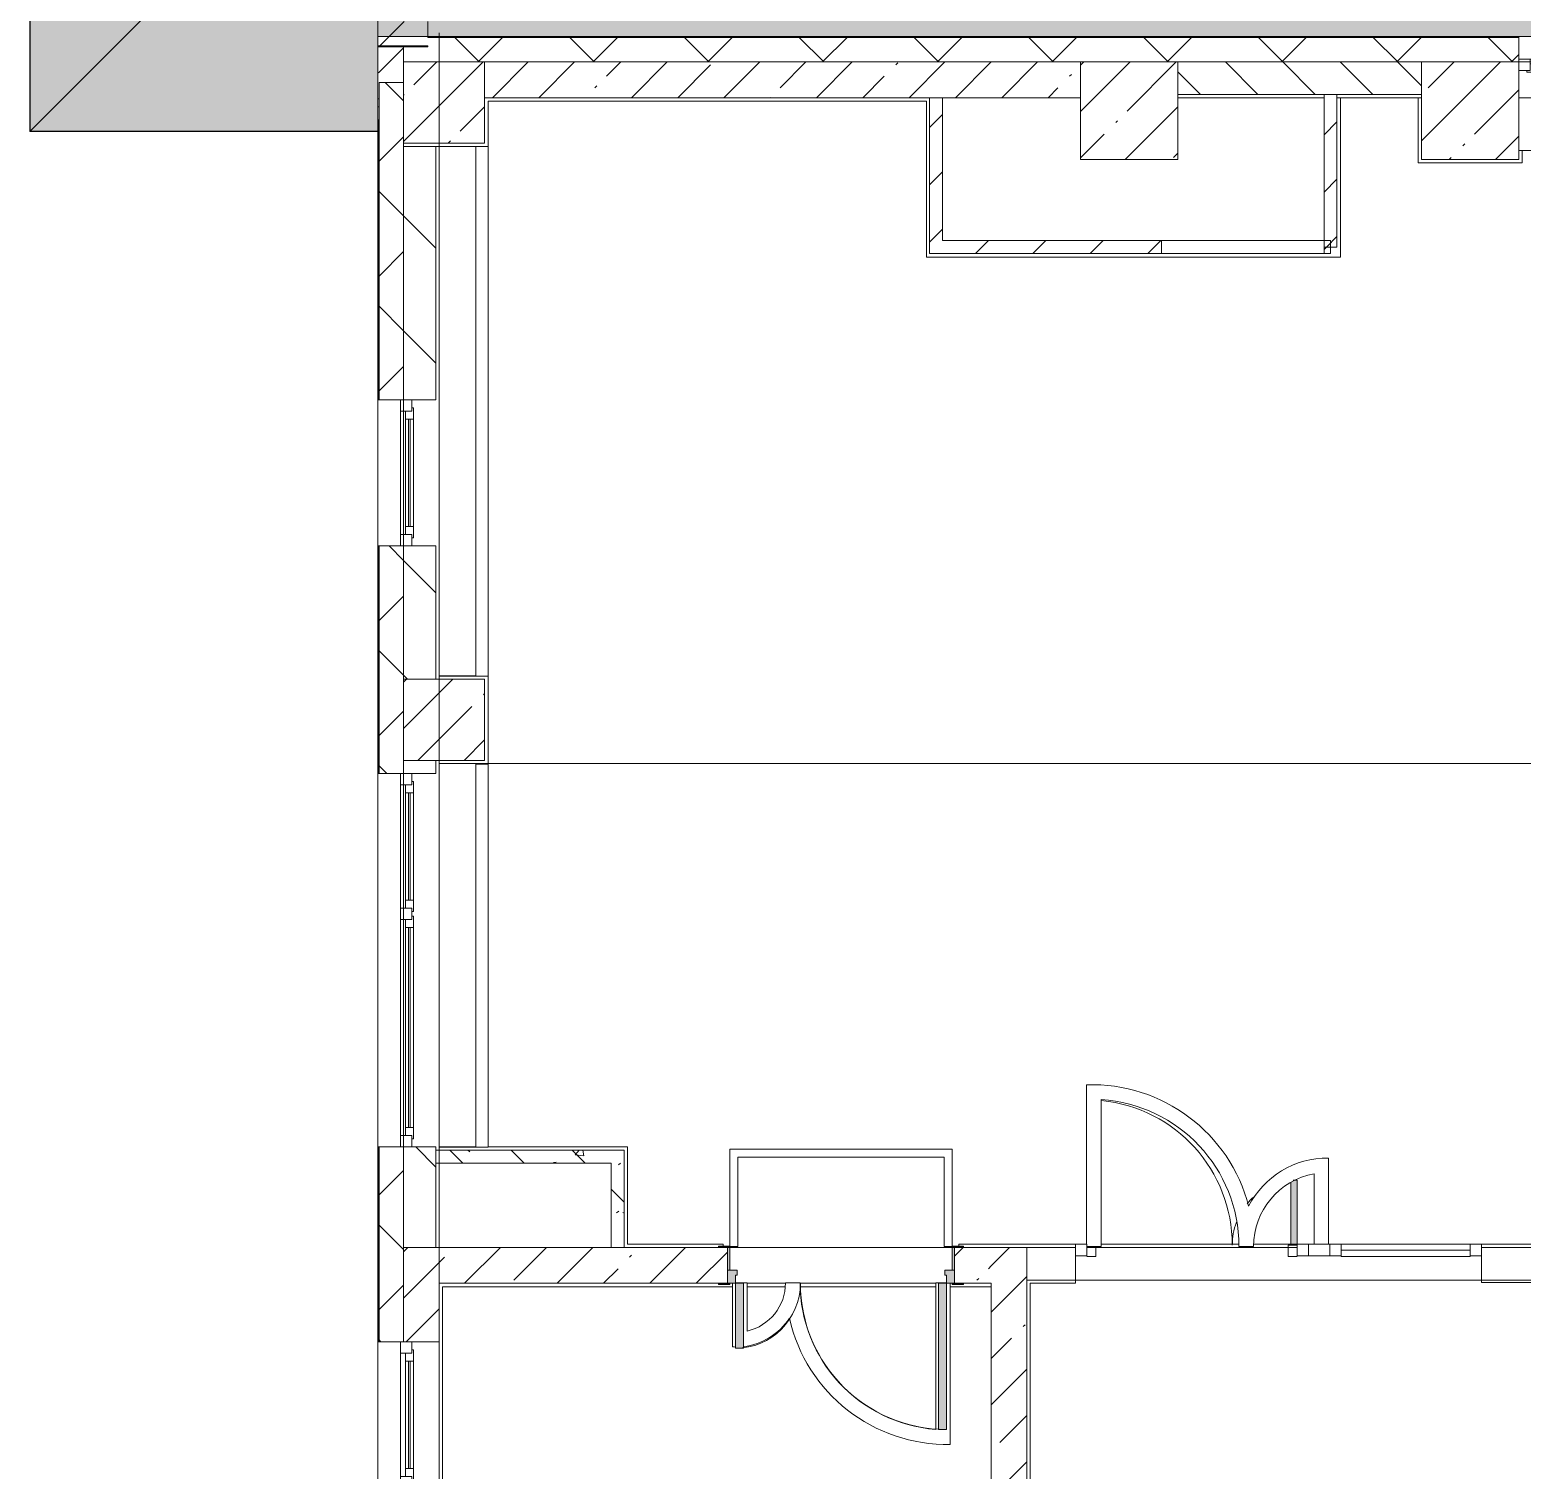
# Model space of a CAD drawing. Header units: millimetres. Extents: x 81469 to 279813, y -8553 to 29000.
# Drawn here: x 150392 to 159583, y 6530 to 15398 of the extents above; entities that cross this region are included whole.
import ezdxf

# ---------------------------------------------------------------- set-up
doc = ezdxf.new("R2010")
doc.units = ezdxf.units.MM
for name, color, linetype, lineweight in [('A-DETL-19', 7, 'Continuous', 5), ('A-GENM-1', 7, 'Continuous', 5), ('A-GLAZ-3', 7, 'Continuous', 5), ('A-GLAZ-CURT-2', 7, 'Continuous', 5), ('A-GLAZ-CWMG-2', 7, 'Continuous', 5), ('A-WALL', 7, 'Continuous', 9), ('A-WALL-4', 7, 'Continuous', 5), ('I-WALL-21', 7, 'Continuous', 5), ('S-COLS-1', 7, 'Continuous', 5), ('Оси', 7, 'Continuous', 9)]:
    doc.layers.add(name, color=color, linetype=linetype, lineweight=lineweight)
doc.layers.add('A-DETL-GENF-1', color=7, linetype='Continuous', lineweight=9, true_color=0xc0c0c0, transparency=0.4)
for name, color, linetype, lineweight, true_color in [('A-DETL-GENF-2', 7, 'Continuous', 5, 0xaaaaaa), ('A-DOOR-4', 7, 'Continuous', 5, 0xe2e2e2), ('A-DOOR-5', 7, 'Continuous', 5, 0xaaaaaa), ('A-DOOR-FRAM-2', 7, 'Continuous', 5, 0xe2e2e2), ('A-DOOR-FRAM-4', 7, 'Continuous', 5, 0xaaaaaa), ('A-FLOR-2', 7, 'Continuous', 5, 0xaaaaaa), ('A-GENM-2', 7, 'Continuous', 5, 0x737373), ('A-WALL-5', 7, 'Continuous', 5, 0x737373), ('I-WALL-22', 7, 'Continuous', 5, 0x737373), ('I-WALL-23', 7, 'Continuous', 5, 0x787878)]:
    doc.layers.add(name, color=color, linetype=linetype, lineweight=lineweight, true_color=true_color)
pattern_1 = [(135, (152802.76, 0), (-353.553, -353.553), [])]
pattern_2 = [(45, (152802.76, 0), (-353.5534, 353.5534), []), (135, (152802.76, 0), (-353.5534, -353.5534), [])]
pattern_3 = [(45, (152802.76, 0), (-285.123, 285.123), []), (45, (153087.9, 0), (-285.123, 285.123), [504.031, -100.806, 16.764, -84.042])]
pattern_4 = [(135, (152802.76, 0), (-377.17, -377.17), [533.4, -88.9, 17.78, -88.9]), (135, (152802.76, 376.94), (-377.17, -377.17), []), (50, (152802.76, 0), (637.645, -55.787), [66.675, -733.425]), (355, (152802.76, 0), (-123.35, 668.7), [53.34, -586.74]), (100.451, (152855.9, -4.65), (514.3, 612.91), [56.665, -623.315]), (46.184, (152802.8, 177.8), (948.78, -147.15), [100.01, -1100.14]), (96.636, (152881.8, 165.5), (830.91, 866), [85, -934.97]), (351.184, (152802.8, 177.8), (830.92, 865.99), [80.01, -880.11]), (21, (152891.66, 133.35), (530.65, -357.928), [66.675, -733.425]), (326, (152891.66, 133.35), (216.31, 644.66), [53.34, -586.74]), (71.451, (152935.9, 103.5), (746.96, 286.724), [56.665, -623.315]), (37.5, (152802.76, 0), (10.8105, 295.9426), [16.764, -562.864, 16.764, -578.866, -588.962]), (37.5, (152802.76, 0), (10.8105, 295.9426), [-1175.258, 16.764, -572.198]), (7.5, (152802.76, 0), (233.869, 350.632), [16.764, -322.834, 16.764, -549.529, -224.472]), (7.5, (152802.76, 0), (233.869, 350.632), [-905.89, 16.764, -207.708]), (327.5, (152604.51, 0), (474.568, -20.051), [16.764, -205.486, 16.764, -676.656, -920.115]), (327.5, (152604.51, 0), (474.568, -20.051), [-915.67, 16.764, -903.35]), (317.5, (152515.6, 0), (518.452, 88.993), [16.764, -272.16, 16.764, -443.738, -653.415]), (317.5, (152515.6, 0), (518.452, 88.993), [-749.427, 16.764, -636.65])]
pattern_5 = [(45, (152802.76, 0), (-176.7767, 176.7767), [])]

# ---------------------------------------------------------------- blocks, each defined once
blk = doc.blocks.new('парапет1 - парапет-18629556-3_4_3_птичка')
at = {"layer": 'A-GENM-1'}
for p, q in [((-2411.1, 14772.9), (-2411.1, 27400.1)), ((-268, 14772.9), (-2411.1, 14772.9))]:
    blk.add_line(p, q, dxfattribs=at)
at = {"layer": 'A-GENM-2'}
for p, q in [((-2409.1, 14774.9), (-1701.8, 15482.2)), ((-268, 15482.2), (-268, 14774.9))]:
    blk.add_line(p, q, dxfattribs=at)
blk = doc.blocks.new('BSC_Колонна _Прямоугольная - 500х500-V122-3_4_3_птичка')
at = {"layer": 'S-COLS-1'}
h = blk.add_hatch(dxfattribs=at)
h.set_pattern_fill('FP_83', color=256, style=0, pattern_type=2)
h.set_pattern_definition([(45, (-140, -14950), (-285.123, 285.123), []), (45, (145.12, -14950), (-285.123, 285.123), [504.031, -100.806, 16.764, -84.042])])
h.paths.add_polyline_path([(-250, -250), (250, -250), (250, 250), (-250, 250)])
for p, q in [((250, 250), (-250, 250)), ((-250, 250), (-250, -250)), ((250, -250), (250, 250)), ((-250, -250), (250, -250))]:
    blk.add_line(p, q, dxfattribs=at)
blk = doc.blocks.new('120_Окно_СКБ_1Ст - 120_Окно_СКБ_1Ст 900х2500_h_-20664874-3_4_3_птичка')
at = {"layer": 'A-GLAZ-3'}
for p, q in [((-450, -127), (-450, -57)), ((-450, -57), (-380, -57)), ((450, -57), (-450, -57)), ((-380, -57), (-380, -127)), ((380, -87), (-380, -87)), ((-380, -87), (-380, -127)), ((-330, -137), (-330, -87)), ((330, -137), (330, -87)), ((380, -127), (380, -57)), ((380, -57), (450, -57)), ((380, -127), (380, -87)), ((450, -57), (450, -127)), ((-380, -127), (-450, -127)), ((-450, -127), (-400, -127)), ((-380, -127), (-400, -127)), ((-400, -127), (-400, -137)), ((-400, -137), (400, -137)), ((400, -137), (-400, -137)), ((-330, -107), (330, -107)), ((330, -117), (-330, -117)), ((450, -127), (380, -127)), ((400, -127), (380, -127)), ((400, -127), (450, -127)), ((400, -137), (400, -127))]:
    blk.add_line(p, q, dxfattribs=at)
blk = doc.blocks.new('120_Окно_СКБ_2Ст - 120_Окно_СКБ_2Ст 2100х2400 _мал створка справа_-22446225-3_4_3_птичка')
at = {"layer": 'A-GLAZ-3'}
for p, q in [((-1050, -127), (-1050, -57)), ((-1050, -57), (-980, -57)), ((1050, -57), (-1050, -57)), ((-980, -57), (-980, -127)), ((150, -87), (-980, -87)), ((-980, -87), (-980, -127)), ((-930, -137), (-930, -87)), ((100, -137), (100, -87)), ((150, -127), (150, -57)), ((150, -57), (220, -57)), ((150, -127), (150, -87)), ((220, -57), (220, -127)), ((980, -87), (220, -87)), ((220, -87), (220, -127)), ((270, -137), (270, -87)), ((930, -137), (930, -87)), ((980, -127), (980, -57)), ((980, -57), (1050, -57)), ((980, -127), (980, -87)), ((1050, -57), (1050, -127)), ((-980, -127), (-1050, -127)), ((-1050, -127), (-1000, -127)), ((-980, -127), (-1000, -127)), ((-1000, -127), (-1000, -137)), ((-1000, -137), (170, -137)), ((170, -137), (-1000, -137)), ((-930, -107), (100, -107)), ((100, -117), (-930, -117)), ((220, -127), (150, -127)), ((170, -127), (150, -127)), ((170, -127), (200, -127)), ((170, -137), (170, -127)), ((220, -127), (200, -127)), ((200, -127), (200, -137)), ((200, -137), (1000, -137)), ((1000, -137), (200, -137)), ((270, -107), (930, -107)), ((930, -117), (270, -117)), ((1050, -127), (980, -127)), ((1000, -127), (980, -127)), ((1000, -127), (1050, -127)), ((1000, -137), (1000, -127))]:
    blk.add_line(p, q, dxfattribs=at)
blk = doc.blocks.new('120_Окно_СКБ_2Ст - 120_Окно_СКБ_2Ст 2300х2500 _мал створка справа_-22272277-3_4_3_птичка')
at = {"layer": 'A-GLAZ-3'}
for p, q in [((-1150, -127), (-1150, -57)), ((-1150, -57), (-1080, -57)), ((1150, -57), (-1150, -57)), ((-1080, -57), (-1080, -127)), ((250, -87), (-1080, -87)), ((-1080, -87), (-1080, -127)), ((-1030, -137), (-1030, -87)), ((200, -137), (200, -87)), ((250, -127), (250, -57)), ((250, -57), (320, -57)), ((250, -127), (250, -87)), ((320, -57), (320, -127)), ((1080, -87), (320, -87)), ((320, -87), (320, -127)), ((370, -137), (370, -87)), ((1030, -137), (1030, -87)), ((1080, -127), (1080, -57)), ((1080, -57), (1150, -57)), ((1080, -127), (1080, -87)), ((1150, -57), (1150, -127)), ((-1080, -127), (-1150, -127)), ((-1150, -127), (-1100, -127)), ((-1080, -127), (-1100, -127)), ((-1100, -127), (-1100, -137)), ((-1100, -137), (270, -137)), ((270, -137), (-1100, -137)), ((-1030, -107), (200, -107)), ((200, -117), (-1030, -117)), ((320, -127), (250, -127)), ((270, -127), (250, -127)), ((270, -127), (300, -127)), ((270, -137), (270, -127)), ((320, -127), (300, -127)), ((300, -127), (300, -137)), ((300, -137), (1100, -137)), ((1100, -137), (300, -137)), ((370, -107), (1030, -107)), ((1030, -117), (370, -117)), ((1150, -127), (1080, -127)), ((1100, -127), (1080, -127)), ((1100, -127), (1150, -127)), ((1100, -137), (1100, -127))]:
    blk.add_line(p, q, dxfattribs=at)
blk = doc.blocks.new('110_Дверь_СКБ_2Ст - Д-1 Лестничная клетка EIS60-24280000-3_4_3_птичка')
at = {"layer": 'A-DOOR-4'}
for points in [[(-637.5, 1010), (-637.5, 110), (-587.5, 110), (-587.5, 1010)], [(612.5, 510), (612.5, 110), (662.5, 110), (662.5, 510)], [(712.5, 30), (697.5, 30), (697.5, -110), (712.5, -110)]]:
    blk.add_hatch(color=256, dxfattribs=at).paths.add_polyline_path(points)
h = blk.add_hatch(color=256, dxfattribs=at)
h.paths.add_polyline_path([(712.5, 110), (662.5, 110), (662.5, 60), (652.5, 60), (652.5, 30), (712.5, 30), (712.5, 39.7)])
h.paths.add_polyline_path([(-687.5, 110), (-687.5, 30), (-627.5, 30), (-627.5, 60), (-637.5, 60), (-637.5, 110)])
at = {"layer": 'A-DOOR-FRAM-2'}
for points in [[(-742.5, 118), (-742.5, 110), (-672.5, 110), (-672.5, 118)], [(767.5, 118), (697.5, 118), (697.5, 110), (767.5, 110)], [(-672.5, 30), (-687.5, 30), (-687.5, -110), (-672.5, -110)], [(-672.5, -110), (-742.5, -110), (-742.5, -118), (-672.5, -118)], [(697.5, -110), (697.5, -118), (767.5, -118), (767.5, -110)]]:
    blk.add_hatch(color=256, dxfattribs=at).paths.add_polyline_path(points)
at = {"layer": 'A-DOOR-5'}
for p, q in [((-637.5, 1010), (-637.5, 110)), ((-587.5, 1010), (-637.5, 1010)), ((-587.5, 110), (-587.5, 1010)), ((662.5, 510), (612.5, 510)), ((612.5, 510), (612.5, 110)), ((662.5, 110), (662.5, 510)), ((-637.5, 110), (-587.5, 110)), ((612.5, 110), (662.5, 110))]:
    blk.add_line(p, q, dxfattribs=at)
for centre, radius, start, end in [((-637.5, 110), 900, 0, 90), ((662.5, 110), 400, 90, 180)]:
    blk.add_arc(centre, radius, start, end, dxfattribs=at)
at = {"layer": 'A-DOOR-FRAM-4'}
for p, q in [((-672.5, 118), (-742.5, 118)), ((-742.5, 118), (-742.5, 110)), ((-742.5, 110), (-672.5, 110)), ((-637.5, 110), (-687.5, 110)), ((-687.5, 110), (-687.5, 30)), ((-672.5, 110), (-672.5, 118)), ((-637.5, 60), (-637.5, 110)), ((662.5, 110), (662.5, 60)), ((712.5, 110), (662.5, 110)), ((767.5, 118), (697.5, 118)), ((697.5, 118), (697.5, 110)), ((697.5, 110), (767.5, 110)), ((712.5, 30), (712.5, 110)), ((767.5, 110), (767.5, 118)), ((-687.5, 30), (-627.5, 30)), ((-672.5, 30), (-687.5, 30)), ((-687.5, 30), (-687.5, -110)), ((-672.5, -110), (-672.5, 30)), ((-627.5, 60), (-637.5, 60)), ((-627.5, 30), (-627.5, 60)), ((662.5, 60), (652.5, 60)), ((652.5, 60), (652.5, 30)), ((652.5, 30), (712.5, 30)), ((712.5, 30), (697.5, 30)), ((697.5, 30), (697.5, -110)), ((712.5, -110), (712.5, 30)), ((-672.5, -110), (-742.5, -110)), ((-742.5, -110), (-742.5, -118)), ((-742.5, -118), (-672.5, -118)), ((-687.5, -110), (-672.5, -110)), ((-672.5, -118), (-672.5, -110)), ((697.5, -110), (712.5, -110)), ((767.5, -110), (697.5, -110)), ((697.5, -110), (697.5, -118)), ((697.5, -118), (767.5, -118)), ((767.5, -118), (767.5, -110))]:
    blk.add_line(p, q, dxfattribs=at)
blk = doc.blocks.new('120_Окно_СКБ_1Ст - 120_Окно_СКБ_1Ст_900х2500_h_-20705657-3_4_3_птичка')
at = {"layer": 'A-GLAZ-3'}
for p, q in [((-450, -127), (-450, -57)), ((-450, -57), (-380, -57)), ((450, -57), (-450, -57)), ((-380, -57), (-380, -127)), ((380, -87), (-380, -87)), ((-380, -87), (-380, -127)), ((-330, -137), (-330, -87)), ((330, -137), (330, -87)), ((380, -127), (380, -57)), ((380, -57), (450, -57)), ((380, -127), (380, -87)), ((450, -57), (450, -127)), ((-380, -127), (-450, -127)), ((-450, -127), (-400, -127)), ((-380, -127), (-400, -127)), ((-400, -127), (-400, -137)), ((-400, -137), (400, -137)), ((400, -137), (-400, -137)), ((-330, -107), (330, -107)), ((330, -117), (-330, -117)), ((450, -127), (380, -127)), ((400, -127), (380, -127)), ((400, -127), (450, -127)), ((400, -137), (400, -127))]:
    blk.add_line(p, q, dxfattribs=at)
blk = doc.blocks.new('BSC_Колонна _Прямоугольная - 500х500-V212-3_4_3_птичка')
at = {"layer": 'S-COLS-1'}
h = blk.add_hatch(dxfattribs=at)
h.set_pattern_fill('FP_127', color=256, style=0, pattern_type=2)
h.set_pattern_definition([(45, (-140, -11150), (-285.123, 285.123), []), (45, (145.12, -11150), (-285.123, 285.123), [504.031, -100.806, 16.764, -84.042])])
h.paths.add_polyline_path([(-135.6, -250), (250, -250), (250, 250), (-250, 250), (-250, -250)])
for p, q in [((250, 250), (-250, 250)), ((-250, 250), (-250, -250)), ((250, -250), (250, 250)), ((-250, -250), (250, -250))]:
    blk.add_line(p, q, dxfattribs=at)
blk = doc.blocks.new('Прямоугольный импост - 50 x 70 мм-V243-3_4_3_птичка')
at = {"layer": 'A-GLAZ-CWMG-2'}
for p, q in [((-70, 35), (0, 35)), ((-70, -35), (-70, 35)), ((0, 35), (0, -35)), ((0, -35), (-70, -35))]:
    blk.add_line(p, q, dxfattribs=at)
blk = doc.blocks.new('Дверь_Витражная_остекление_ - ДВН_ДАО_Главный вход_1200 в свету-V244-3_4_3_птичка')
at = {"layer": 'A-DOOR-4'}
blk.add_hatch(color=256, dxfattribs=at).paths.add_polyline_path([(625.9, 30), (647.5, 35), (647.5, 430), (634.8, 430), (607.5, 415.6), (607.5, 30), (620.1, 30)])
at = {"layer": 'A-DETL-GENF-2'}
for p, q in [((607.5, 415.6), (607.5, 30)), ((647.5, 430), (634.8, 430)), ((647.5, 35), (647.5, 430)), ((-592.5, -40), (-592.5, 22.6)), ((592.5, -40), (592.5, 30)), ((592.5, 30), (647.5, 30)), ((607.5, 30), (647.5, 30)), ((-647.5, -40), (-592.5, -40)), ((647.5, -40), (592.5, -40))]:
    blk.add_line(p, q, dxfattribs=at)
at = {"layer": 'A-DOOR-5'}
blk.add_line((647.5, 430), (647.5, 35), dxfattribs=at)
for centre, radius, start, end in [((-647.5, 30), 895, 360, 84.26447), ((647.5, 30), 400, 90, 93.42902), ((647.5, 30), 400, 132.2351, 140.38714), ((647.5, 30), 400, 159.41816, 180)]:
    blk.add_arc(centre, radius, start, end, dxfattribs=at)
blk = doc.blocks.new('Системная панель - Стемалит - 40мм-32257327-3_4_3_птичка')
at = {"layer": 'A-GLAZ-CURT-2'}
for p, q in [((65, 35), (-65, 35)), ((-65, 35), (-65, -35)), ((65, -35), (65, 35)), ((-65, -35), (65, -35))]:
    blk.add_line(p, q, dxfattribs=at)
blk = doc.blocks.new('Прямоугольный импост - 50 x 70 мм-31687886-3_4_3_птичка')
at = {"layer": 'A-GLAZ-CWMG-2'}
for p, q in [((-35, 35), (35, 35)), ((-35, -35), (-35, 35)), ((35, 35), (35, -35)), ((35, -35), (-35, -35))]:
    blk.add_line(p, q, dxfattribs=at)
blk = doc.blocks.new('Прямоугольный импост - 50 x 70 мм-31701779-3_4_3_птичка')
at = {"layer": 'A-GLAZ-CWMG-2'}
for p, q in [((0, 35), (-70, 35)), ((-70, 35), (-70, -35)), ((0, -35), (0, 35)), ((-70, -35), (0, -35))]:
    blk.add_line(p, q, dxfattribs=at)
blk = doc.blocks.new('Системная панель - Стекло - 40мм-V245-3_4_3_птичка')
at = {"layer": 'A-GLAZ-CURT-2'}
for p, q in [((397.5, 0), (-397.5, 0)), ((-397.5, 0), (-397.5, -40)), ((397.5, -40), (397.5, 0)), ((-397.5, -40), (397.5, -40))]:
    blk.add_line(p, q, dxfattribs=at)
blk = doc.blocks.new('Прямоугольный импост - 50 x 70 мм-31702100-3_4_3_птичка')
at = {"layer": 'A-GLAZ-CWMG-2'}
for p, q in [((-35, 35), (35, 35)), ((-35, -35), (-35, 35)), ((35, 35), (35, -35)), ((35, -35), (-35, -35))]:
    blk.add_line(p, q, dxfattribs=at)
blk = doc.blocks.new('Прямоугольный импост - 50 x 70 мм-31720914-3_4_3_птичка')
at = {"layer": 'A-GLAZ-CWMG-2'}
blk.add_line((32940, 7920), (32145, 7920), dxfattribs=at)
blk = doc.blocks.new('Зашивка приборов отопления35 - Зашивка приборов отопления-33324623-3_4_3_птичка')
at = {"layer": 'A-WALL-4'}
for p, q in [((34187.8, 26793.4), (34187.8, 26567.4)), ((37447.8, 26793.4), (34187.8, 26793.4)), ((37447.8, 26567.4), (37447.8, 26793.4)), ((34187.8, 26567.4), (37447.8, 26567.4)), ((37447.8, 26567.4), (34187.8, 26567.4)), ((34187.8, 26567.4), (34187.8, 26492.4)), ((37447.8, 26492.4), (37447.8, 26567.4)), ((34187.8, 26492.4), (37447.8, 26492.4))]:
    blk.add_line(p, q, dxfattribs=at)
blk = doc.blocks.new('Зашивка приборов отопления36 - Зашивка приборов отопления-33324807-3_4_3_птичка')
at = {"layer": 'A-WALL-4'}
for p, q in [((34187.8, 26793.4), (34187.8, 26567.4)), ((36548.8, 26793.4), (34187.8, 26793.4)), ((36548.8, 26567.4), (36548.8, 26793.4)), ((34187.8, 26567.4), (36548.8, 26567.4)), ((36545.1, 26567.4), (34187.8, 26567.4)), ((34187.8, 26567.4), (34187.8, 26492.4)), ((36545.1, 26492.4), (36545.1, 26567.4)), ((34187.8, 26492.4), (36545.1, 26492.4))]:
    blk.add_line(p, q, dxfattribs=at)

msp = doc.modelspace()

# ---------------------------------------------------------------- hatches: boundary and pattern name
at = {"layer": 'A-DETL-GENF-1'}
msp.add_hatch(color=256, dxfattribs=at).paths.add_polyline_path([(151875, 14774.9), (152534.8, 14774.9), (152534.8, 15358), (191562.8, 15358), (191562.8, 23888.3), (186730.8, 23888.3), (186730.8, 27398.1), (150393.7, 27398.1), (150393.7, 14774.9), (151408.9, 14774.9)])
at = {"layer": 'A-WALL-4'}
h = msp.add_hatch(dxfattribs=at)
h.set_pattern_fill('FP_68', color=256, style=0, pattern_type=2)
h.set_pattern_definition(pattern_2)
h.paths.add_polyline_path([(194756.4, 15200), (194962.8, 15200), (194962.8, 15350), (190612.8, 15350), (190612.8, 15200), (192892, 15200)])
h.paths.add_polyline_path([(182812.8, 15200), (184912.8, 15200), (184912.8, 15350), (182819.8, 15349), (182819.8, 15288), (182812.8, 15285), (182039.8, 15288), (182039.8, 15350), (178413, 15349), (178413, 15288), (178406, 15285), (177233, 15288), (177233, 15350), (172592.8, 15349), (172592.8, 15288), (172585.8, 15285), (171812.8, 15288), (171812.8, 15350), (167585.8, 15349), (167585.8, 15288), (167578.8, 15285), (167405.8, 15288), (167405.5, 15350), (165662.8, 15350), (165662.8, 15200), (182803.5, 15200)])
h.paths.add_polyline_path([(187462.8, 15200), (188212.8, 15200), (188212.8, 15350), (187462.8, 15350)])
h.paths.add_polyline_path([(186412.8, 15200), (186562.8, 15200), (186562.8, 15350), (186412.8, 15350), (186412.8, 15270.2)])
h.paths.add_polyline_path([(161062.8, 15200), (161062.8, 15350), (160462.8, 15350), (160462.8, 15200)])
h.paths.add_polyline_path([(162562.8, 15200), (162562.8, 15350), (161962.8, 15350), (161962.8, 15200), (162129.2, 15200)])
h.paths.add_polyline_path([(157468.2, 15200), (159562.8, 15200), (159562.8, 15350), (152842.8, 15350), (152842.8, 15293), (152692.8, 15293), (152692.8, 15200), (157462.8, 15200)])
h.paths.add_polyline_path([(186042.8, 15200), (186037.8, 15350), (185812.8, 15350), (185812.8, 15200)])
h = msp.add_hatch(dxfattribs=at)
h.set_pattern_fill('FP_66', color=256, style=0, pattern_type=2)
h.set_pattern_definition([(135, (152802.76, 0), (-176.7767, -176.7767), [])])
h.paths.add_polyline_path([(165858.1, 15000), (166512.8, 15000), (166512.8, 15200), (165662.8, 15200), (165662.8, 15000), (165764, 15000)])
h.paths.add_polyline_path([(157462.8, 15000), (158962.8, 15000), (158962.8, 15200), (157462.8, 15200)])
h.paths.add_polyline_path([(162129.2, 15000), (162562.8, 15000), (162562.8, 15200), (161962.8, 15200), (161962.8, 15000)])
h.paths.add_polyline_path([(161062.8, 15000), (161062.8, 15200), (160462.8, 15200), (160462.8, 15000)])
h = msp.add_hatch(dxfattribs=at)
h.set_pattern_fill('FP_68', color=256, style=0, pattern_type=2)
h.set_pattern_definition(pattern_2)
h.paths.add_polyline_path([(152534.8, 14973), (152542.8, 14973), (152542.8, 15073), (152534.8, 15073)])
h = msp.add_hatch(dxfattribs=at)
h.set_pattern_fill('FP_68', color=256, style=0, pattern_type=2)
h.set_pattern_definition(pattern_2)
h.paths.add_polyline_path([(152542.8, -100), (152692.8, -100), (152692.8, 5220), (152542.8, 5220), (152542.8, 1965.8)])
h.paths.add_polyline_path([(152542.8, 7320), (152692.8, 7320), (152692.8, 8520), (152542.8, 8520), (152542.8, 7750.3)])
h.paths.add_polyline_path([(152692.8, 10820), (152692.8, 12220), (152542.8, 12220), (152542.8, 10820)])
h.paths.add_polyline_path([(152692.8, 13120), (152692.8, 15073), (152542.8, 15073), (152542.8, 13120)])
h = msp.add_hatch(dxfattribs=at)
h.set_pattern_fill('FP_68', color=256, style=0, pattern_type=2)
h.set_pattern_definition(pattern_2)
h.paths.add_polyline_path([(152542.8, 14923), (152542.8, 14973), (152534.8, 14973), (152534.8, 14923)])
at = {"layer": 'I-WALL-21'}
h = msp.add_hatch(dxfattribs=at)
h.set_pattern_fill('FP_68', color=256, style=0, pattern_type=2)
h.set_pattern_definition(pattern_2)
h.paths.add_polyline_path([(152842.8, 15358), (152842.8, 15450), (152534.8, 15450), (152534.8, 15358), (152807.2, 15358)])
h = msp.add_hatch(dxfattribs=at)
h.set_pattern_fill('FP_68', color=256, style=0, pattern_type=2)
h.set_pattern_definition(pattern_2)
h.paths.add_polyline_path([(152534.8, 15300), (152842.8, 15300), (152842.8, 15358), (152534.8, 15358), (152534.8, 15341.3)])
h = msp.add_hatch(dxfattribs=at)
h.set_pattern_fill('FP_64', color=256, style=0, pattern_type=2)
h.set_pattern_definition(pattern_3)
h.paths.add_polyline_path([(152542.8, 15073), (152692.8, 15073), (152692.8, 15293), (152534.8, 15293), (152539.8, 15073)])
h = msp.add_hatch(dxfattribs=at)
h.set_pattern_fill('FP_64', color=256, style=0, pattern_type=2)
h.set_pattern_definition(pattern_3)
h.paths.add_polyline_path([(156862.8, 14980), (156862.8, 15200), (153192.8, 15200), (153192.8, 14980), (156012.8, 14980)])
h = msp.add_hatch(dxfattribs=at)
h.set_pattern_fill('FP_69', color=256, style=0, pattern_type=2)
h.set_pattern_definition(pattern_5)
h.paths.add_polyline_path([(158442.8, 14060), (158442.8, 15000), (158362.8, 15000), (158362.8, 14060)])
h = msp.add_hatch(dxfattribs=at)
h.set_pattern_fill('FP_69', color=256, style=0, pattern_type=2)
h.set_pattern_definition(pattern_5)
h.paths.add_polyline_path([(156012.8, 14100), (156012.8, 14980), (155932.8, 14980), (155932.8, 14100)])
h = msp.add_hatch(dxfattribs=at)
h.set_pattern_fill('FP_67', color=256, style=0, pattern_type=2)
h.set_pattern_definition(pattern_1)
h.paths.add_polyline_path([(152692.8, 7900), (152892.8, 7900), (152892.8, 8520), (152692.8, 8520), (152692.8, 8328.8)])
h.paths.add_polyline_path([(152692.8, 10820), (152892.8, 10820), (152892.8, 10900), (152692.8, 10900)])
h.paths.add_polyline_path([(152892.8, 11400), (152892.8, 12220), (152692.8, 12220), (152692.8, 11400), (152807.2, 11400)])
h.paths.add_polyline_path([(152692.8, 13120), (152892.8, 13120), (152892.8, 14680), (152692.8, 14680), (152692.8, 13534.8)])
h = msp.add_hatch(dxfattribs=at)
h.set_pattern_fill('FP_69', color=256, style=0, pattern_type=2)
h.set_pattern_definition(pattern_5)
h.paths.add_polyline_path([(158402.8, 14020), (158402.8, 14100), (158362.8, 14100), (158362.8, 14020)])
h.paths.add_polyline_path([(157362.8, 14020), (157362.8, 14100), (155932.8, 14100), (155932.8, 14020)])
h = msp.add_hatch(dxfattribs=at)
h.set_pattern_fill('FP_64', color=256, style=0, pattern_type=2)
h.set_pattern_definition(pattern_3)
h.paths.add_polyline_path([(152692.8, -100), (152912.8, -100), (152912.8, 5220), (152692.8, 5220), (152692.8, 1965.8)])
h.paths.add_polyline_path([(152912.8, 7320), (152912.8, 7900), (152692.8, 7900), (152692.8, 7320)])
h = msp.add_hatch(dxfattribs=at)
h.set_pattern_fill('FP_64', color=256, style=0, pattern_type=2)
h.set_pattern_definition(pattern_3)
h.paths.add_polyline_path([(152912.8, 7680), (154687.8, 7680), (154687.8, 7900), (152912.8, 7900), (152912.8, 7750.3)])
h.paths.add_polyline_path([(156312.8, 7680), (156312.8, 7900), (156087.8, 7900), (156087.8, 7680), (156142.8, 7680)])
h = msp.add_hatch(dxfattribs=at)
h.set_pattern_fill('FP_64', color=256, style=0, pattern_type=2)
h.set_pattern_definition(pattern_3)
h.paths.add_polyline_path([(156532.8, -100), (156532.8, 7900), (156312.8, 7900), (156312.8, -100)])
h = msp.add_hatch(dxfattribs=at)
h.set_pattern_fill('FP_67', color=256, style=0, pattern_type=2)
h.set_pattern_definition(pattern_1)
h.paths.add_polyline_path([(169462.8, 7700), (169462.8, 7900), (167812, 7900), (167812, 7700), (169012.8, 7700)])
h.paths.add_polyline_path([(160462.8, 7700), (160462.8, 7900), (159332.8, 7900), (159332.8, 7700), (159913.8, 7700)])
h.paths.add_polyline_path([(161062.8, 7700), (164962.8, 7700), (164962.8, 7900), (164262.8, 7900), (164262.8, 7830), (163462.8, 7830), (163462.8, 7900), (161062.8, 7900), (161062.8, 7789.5)])
h.paths.add_polyline_path([(166372, 7700), (166372, 7900), (165562.8, 7900), (165562.8, 7700)])
h.paths.add_polyline_path([(156536, 7700), (156832.8, 7700), (156832.8, 7900), (156532.8, 7900), (156532.8, 7700)])
at = {"layer": 'I-WALL-23'}
h = msp.add_hatch(dxfattribs=at)
h.set_pattern_fill('FP_72', color=256, style=0, pattern_type=2)
h.set_pattern_definition(pattern_4)
h.paths.add_polyline_path([(153972.8, 8420), (154052.8, 8420), (154052.8, 8500), (152892.8, 8500), (152892.8, 8420), (153739.4, 8420)])
h = msp.add_hatch(dxfattribs=at)
h.set_pattern_fill('FP_72', color=256, style=0, pattern_type=2)
h.set_pattern_definition(pattern_4)
h.paths.add_polyline_path([(154052.8, 7900), (154052.8, 8420), (153972.8, 8420), (153972.8, 7900)])
at = {"layer": 'S-COLS-1'}
h = msp.add_hatch(dxfattribs=at)
h.set_pattern_fill('FP_64', color=256, style=0, pattern_type=2)
h.set_pattern_definition(pattern_3)
h.paths.add_polyline_path([(157462.8, 14600), (157462.8, 15200), (156862.8, 15200), (156862.8, 14600)])
h = msp.add_hatch(dxfattribs=at)
h.set_pattern_fill('FP_64', color=256, style=0, pattern_type=2)
h.set_pattern_definition(pattern_3)
h.paths.add_polyline_path([(159562.8, 14600), (159562.8, 15200), (158962.8, 15200), (158962.8, 14600), (159332.6, 14600)])

# ---------------------------------------------------------------- linework, layer by layer
at = {"layer": 'A-DETL-19'}
for p, q in [((150393.7, 27398.1), (150393.7, 14774.9)), ((152534.8, 14774.9), (152534.8, 15358)), ((152534.8, 15358), (191562.8, 15358)), ((150393.7, 14774.9), (152534.8, 14774.9))]:
    msp.add_line(p, q, dxfattribs=at)
at = {"layer": 'A-FLOR-2'}
for p, q in [((155913.8, 14959), (153213.8, 14959)), ((153213.8, 14959), (153213.8, 14679)), ((155913.8, 13999), (155913.8, 14959)), ((158942.8, 14979), (158463.8, 14979)), ((158463.8, 14979), (158463.8, 13999)), ((158942.8, 14580), (158942.8, 14979)), ((165744, 14980), (159562.8, 14980)), ((152912.8, 14680), (152912.8, 11420)), ((153137.8, 14680), (152912.8, 14680)), ((153137.8, 11420), (153137.8, 14680)), ((159562.8, 14655), (165744, 14655)), ((159582.8, 14655), (159582.8, 14580)), ((159582.8, 14580), (158942.8, 14580)), ((158463.8, 13999), (155913.8, 13999)), ((152912.8, 11420), (153137.8, 11420)), ((153213.8, 11419), (153213.8, 10880)), ((152913.8, 10880), (152913.8, 8521)), ((153137.8, 10880), (152913.8, 10880)), ((153137.8, 8521), (153137.8, 10880)), ((165764, 10880), (153138.8, 10880)), ((156900.9, 8902), (156900.9, 7920)), ((156990.9, 7907.6), (156990.9, 8810.8)), ((152913.8, 8521), (153137.8, 8521)), ((153213.8, 8521), (154072.8, 8521)), ((154072.8, 8521), (154072.8, 7921)), ((154702.6, 8506.5), (154702.6, 7908)), ((156072.5, 8506.5), (154702.6, 8506.5)), ((154752.6, 7906.5), (154752.6, 8456.5)), ((154752.6, 8456.5), (156022.5, 8456.5)), ((156022.5, 8456.5), (156022.5, 7906.5)), ((156072.5, 7906.5), (156072.5, 8506.5)), ((158390.1, 7920), (158390.1, 8451.5)), ((158302.6, 8354.4), (158302.6, 7920)), ((154072.8, 7921), (154662.8, 7921)), ((154662.8, 7921), (154662.8, 7908)), ((154702.8, 7906.5), (154752.6, 7906.5)), ((156022.5, 7906.5), (156072.5, 7906.5)), ((156112.8, 7908), (156112.8, 7920)), ((156112.8, 7920), (156832.8, 7920)), ((156902.8, 7907.6), (156990.9, 7907.6)), ((156990.9, 7920), (157838.5, 7920)), ((157839.2, 7907.6), (157929.2, 7907.6)), ((157930.2, 7920), (158197.8, 7920)), ((166386.9, 7920), (159332.8, 7920)), ((154719.8, 7659), (152932.8, 7659)), ((152932.8, 7659), (152932.8, 5520)), ((154719.8, 7680), (154719.8, 7288.3)), ((154809.8, 7682.7), (154737.8, 7682.7)), ((154809.8, 7385.6), (154809.8, 7682.7)), ((155043.7, 7659), (154809.8, 7659)), ((155136, 7682.7), (155046, 7682.7)), ((155971, 7659), (155137.7, 7659)), ((156037.8, 7682.7), (155971, 7682.7)), ((155971, 7682.7), (155971, 6780.4)), ((156061, 6687.9), (156061, 7680)), ((156312.8, 7659), (156061, 7659)), ((156832.8, 7680), (156552.8, 7680)), ((156552.8, 7680), (156552.8, 140.5)), ((156832.8, 7700), (156832.8, 7680)), ((159332.8, 7685.5), (159332.8, 7700)), ((159817.8, 7685.5), (159332.8, 7685.5))]:
    msp.add_line(p, q, dxfattribs=at)
for centre, radius, start, end in [((156934.2, 7907.6), 995, 14.33829, 91.91881), ((156934.2, 7907.6), 905, 360, 86.40894), ((158383.2, 7907.6), 544, 89.27649, 153.06648), ((158383.2, 7907.6), 454, 100.22924, 180), ((154741, 7682.7), 305, 283.0427, 0), ((156041, 7682.7), 905, 180, 265.56313), ((154741, 7682.7), 395, 276.84991, 326.45952), ((156041, 7682.7), 995, 192.67054, 271.1511), ((154741, 7682.7), 395, 266.92799, 269.53797)]:
    msp.add_arc(centre, radius, start, end, dxfattribs=at)
at = {"layer": 'A-WALL'}
for p, q in [((152842.8, 15358), (152842.8, 15350)), ((159562.8, 15353), (152842.8, 15353)), ((159562.8, 15350), (152842.8, 15350)), ((152534.8, 15300), (152842.8, 15300)), ((152534.8, 15295), (152842.8, 15295)), ((152842.8, 15293), (152692.8, 15293)), ((152692.8, 15293), (152692.8, 15200)), ((152842.8, 15300), (152842.8, 15293)), ((158962.8, 15200), (157462.8, 15200)), ((157462.8, 15200), (158962.8, 15200)), ((152542.8, 15073), (152542.8, 13120)), ((152542.8, 15073), (152692.8, 15073)), ((158442.8, 15000), (158362.8, 15000)), ((152534.8, 14973), (152542.8, 14973)), ((152534.8, 14923), (152542.8, 14923)), ((156012.8, 14980), (155932.8, 14980)), ((152534.8, 14843), (152542.8, 14843)), ((152539.8, 14843), (152539.8, 13120)), ((152692.8, 13120), (152692.8, 14680)), ((152539.8, 12220), (152539.8, 10820)), ((152542.8, 12220), (152542.8, 10820)), ((152692.8, 11400), (152692.8, 12220)), ((152692.8, 10820), (152692.8, 10900)), ((152539.8, 8520), (152539.8, 7320)), ((152542.8, 8520), (152542.8, 7320)), ((152692.8, 7320), (152692.8, 8520)), ((152892.8, 8500), (152892.8, 8420)), ((152692.8, 7900), (152892.8, 7900)), ((153972.8, 7900), (154052.8, 7900)), ((156532.8, 7900), (156532.8, 7700))]:
    msp.add_line(p, q, dxfattribs=at)
at = {"layer": 'A-WALL-4'}
for p, q in [((159562.8, 15200), (159562.8, 15358)), ((153192.8, 15200), (157462.8, 15200)), ((157462.8, 15200), (157462.8, 15000)), ((158962.8, 15000), (158962.8, 15200)), ((159562.8, 15200), (158962.8, 15200)), ((157462.8, 15000), (158362.8, 15000)), ((158442.8, 15000), (158962.8, 15000)), ((152534.8, 14772.9), (152534.8, -258)), ((152692.8, 14680), (152692.8, 14700)), ((152534.8, 13120), (152692.8, 13120)), ((152692.8, 13120), (152692.8, 12220)), ((152692.8, 12220), (152534.8, 12220)), ((152534.8, 10820), (152692.8, 10820)), ((152692.8, 10820), (152692.8, 8520)), ((152692.8, 8520), (152534.8, 8520)), ((152534.8, 7320), (152692.8, 7320))]:
    msp.add_line(p, q, dxfattribs=at)
at = {"layer": 'A-WALL-5'}
msp.add_line((167335.8, 15358), (152842.8, 15358), dxfattribs=at)
at = {"layer": 'I-WALL-21'}
for p, q in [((152534.8, 15293), (152692.8, 15293)), ((156862.8, 15200), (153192.8, 15200)), ((156862.8, 14980), (156862.8, 15200)), ((159562.8, 15200), (160462.8, 15200)), ((158362.8, 15000), (158362.8, 14020)), ((158442.8, 14060), (158442.8, 15000)), ((153192.8, 14980), (155932.8, 14980)), ((155932.8, 14980), (155932.8, 14020)), ((156012.8, 14100), (156012.8, 14980)), ((156012.8, 14980), (156862.8, 14980)), ((158362.8, 14980), (157462.8, 14980)), ((158962.8, 14980), (158442.8, 14980)), ((152912.8, 14680), (152692.8, 14680)), ((152892.8, 13120), (152892.8, 14680)), ((158402.8, 14100), (156012.8, 14100)), ((157362.8, 14020), (157362.8, 14100)), ((158402.8, 14020), (158402.8, 14100)), ((155932.8, 14020), (158402.8, 14020)), ((158362.8, 14060), (158442.8, 14060)), ((152692.8, 13120), (152892.8, 13120)), ((152692.8, 12220), (152692.8, 13120)), ((152892.8, 12220), (152692.8, 12220)), ((152892.8, 11400), (152892.8, 12220)), ((152912.8, 11420), (152912.8, 11400)), ((152892.8, 10820), (152892.8, 10900)), ((152912.8, 10900), (152912.8, 8500)), ((152692.8, 10820), (152892.8, 10820)), ((152692.8, 8520), (152692.8, 10820)), ((152892.8, 8520), (152692.8, 8520)), ((152892.8, 8500), (152892.8, 8520)), ((154052.8, 8500), (152892.8, 8500)), ((154052.8, 7900), (154052.8, 8500)), ((152892.8, 7900), (152892.8, 8420)), ((152892.8, 8420), (153972.8, 8420)), ((152912.8, 8420), (152912.8, 7900)), ((153972.8, 8420), (153972.8, 7900)), ((153972.8, 7900), (152892.8, 7900)), ((154632.8, 7900), (154052.8, 7900)), ((154702.8, 7900), (156072.8, 7900)), ((156832.8, 7900), (156142.8, 7900)), ((156832.8, 7700), (156832.8, 7900)), ((156902.8, 7900), (158197.8, 7900)), ((160462.8, 7900), (159332.8, 7900)), ((159332.8, 7900), (159332.8, 7700)), ((152912.8, 120), (152912.8, 7680)), ((152912.8, 7680), (154632.8, 7680)), ((155045.7, 7680), (154809.8, 7680)), ((155971, 7680), (155137.7, 7680)), ((156142.8, 7680), (156312.8, 7680)), ((156312.8, 7680), (156312.8, 120)), ((159833.8, 7700), (156532.8, 7700)), ((156532.8, -100), (156532.8, 7700)), ((152692.8, 7320), (152912.8, 7320))]:
    msp.add_line(p, q, dxfattribs=at)
at = {"layer": 'I-WALL-22'}
msp.add_line((152842.8, 15358), (152842.8, 15450), dxfattribs=at)
at = {"layer": 'S-COLS-1'}
for p, q in [((157462.8, 15200), (156862.8, 15200)), ((156862.8, 15200), (156862.8, 14600)), ((157462.8, 14600), (157462.8, 15200)), ((159562.8, 15200), (158962.8, 15200)), ((158962.8, 15200), (158962.8, 15000)), ((159562.8, 14600), (159562.8, 15200)), ((158962.8, 15000), (158962.8, 14600)), ((156862.8, 14600), (157462.8, 14600)), ((158962.8, 14600), (159562.8, 14600))]:
    msp.add_line(p, q, dxfattribs=at)
at = {"layer": 'Оси'}
msp.add_line((152912.8, 5439), (152912.8, 15380), dxfattribs=at)

# ---------------------------------------------------------------- block references
at = {"layer": 'A-DOOR-5'}
msp.add_blockref('Дверь_Витражная_остекление_ - ДВН_ДАО_Главный вход_1200 в свету-V244-3_4_3_птичка', (157550.3, 7885), dxfattribs=at)
at = {"layer": 'A-DOOR-5', "rotation": 180}
msp.add_blockref('110_Дверь_СКБ_2Ст - Д-1 Лестничная клетка EIS60-24280000-3_4_3_птичка', (155400.3, 7790), dxfattribs=at)
at = {"layer": 'A-GENM-1'}
msp.add_blockref('парапет1 - парапет-18629556-3_4_3_птичка', (152802.8, 0), dxfattribs=at)
at = {"layer": 'A-GLAZ-3'}
msp.add_blockref('120_Окно_СКБ_1Ст - 120_Окно_СКБ_1Ст_900х2500_h_-20705657-3_4_3_птичка', (160012.8, 15275), dxfattribs=at)
at = {"layer": 'A-GLAZ-3', "rotation": 89.99999999999991}
for name, p in [('120_Окно_СКБ_1Ст - 120_Окно_СКБ_1Ст 900х2500_h_-20664874-3_4_3_птичка', (152617.8, 12670)), ('120_Окно_СКБ_2Ст - 120_Окно_СКБ_2Ст 2300х2500 _мал створка справа_-22272277-3_4_3_птичка', (152617.8, 9670)), ('120_Окно_СКБ_2Ст - 120_Окно_СКБ_2Ст 2100х2400 _мал створка справа_-22446225-3_4_3_птичка', (152617.8, 6270))]:
    msp.add_blockref(name, p, dxfattribs=at)
at = {"layer": 'A-GLAZ-CURT-2'}
for name, p in [('Системная панель - Стемалит - 40мм-32257327-3_4_3_птичка', (158332.8, 7885)), ('Системная панель - Стекло - 40мм-V245-3_4_3_птичка', (158865.3, 7885))]:
    msp.add_blockref(name, p, dxfattribs=at)
at = {"layer": 'A-GLAZ-CWMG-2', "rotation": 180}
msp.add_blockref('Прямоугольный импост - 50 x 70 мм-31701779-3_4_3_птичка', (156832.8, 7885), dxfattribs=at)
at = {"layer": 'A-GLAZ-CWMG-2', "extrusion": (0, 0, -1), "rotation": 180}
for name, p in [('Прямоугольный импост - 50 x 70 мм-31687886-3_4_3_птичка', (-158232.8, 7885)), ('Прямоугольный импост - 50 x 70 мм-31702100-3_4_3_птичка', (-158432.8, 7885)), ('Прямоугольный импост - 50 x 70 мм-V243-3_4_3_птичка', (-159332.8, 7885))]:
    msp.add_blockref(name, p, dxfattribs=at)
at = {"layer": 'A-GLAZ-CWMG-2'}
msp.add_blockref('Прямоугольный импост - 50 x 70 мм-31720914-3_4_3_птичка', (126322.8, 0), dxfattribs=at)
at = {"layer": 'A-WALL-4', "rotation": 89.99999999999993}
for name, p in [('Зашивка приборов отопления35 - Зашивка приборов отопления-33324623-3_4_3_птичка', (179706.1, -22768.8)), ('Зашивка приборов отопления36 - Зашивка приборов отопления-33324807-3_4_3_птичка', (179706.1, -25668.8))]:
    msp.add_blockref(name, p, dxfattribs=at)
at = {"layer": 'S-COLS-1'}
for name, p in [('BSC_Колонна _Прямоугольная - 500х500-V122-3_4_3_птичка', (152942.8, 14950)), ('BSC_Колонна _Прямоугольная - 500х500-V212-3_4_3_птичка', (152942.8, 11150))]:
    msp.add_blockref(name, p, dxfattribs=at)

doc.saveas('drawing.dxf')
